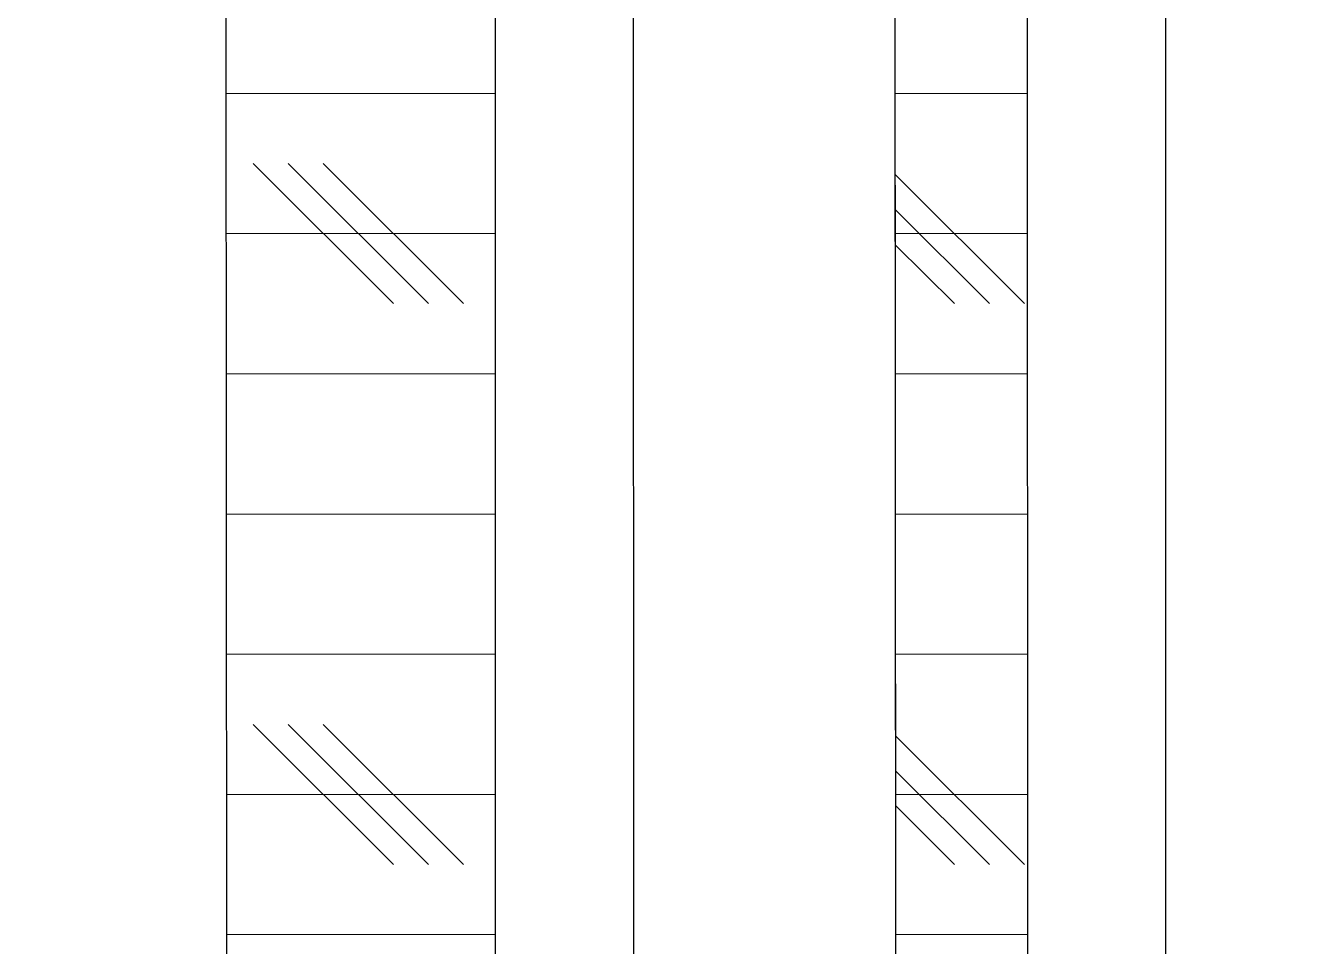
# Model space of a CAD drawing. Header units: inches. Extents: x -20.7 to 76.3, y -55.2 to 19.1.
# Drawn here: x 51.305 to 52.444, y -26.721 to -25.9 of the extents above; entities that cross this region are included whole.
import ezdxf

# ---------------------------------------------------------------- set-up
doc = ezdxf.new("R2010")
doc.units = ezdxf.units.IN
doc.header["$MEASUREMENT"] = 0
for name, color, linetype, lineweight in [('.ATI-HATCH', 7, 'Continuous', 0), ('G-ANNO-TTLB', 7, 'Continuous', 0), ('TYVEK', 7, 'Continuous', 0)]:
    doc.layers.add(name, color=color, linetype=linetype, lineweight=lineweight)

# ---------------------------------------------------------------- blocks, each defined once
blk = doc.blocks.new('Block_669')
at = {"layer": '.ATI-HATCH'}
for points, knots in [([(51.7238, -28.1199), (51.7238, -28.1199), (51.4854, -28.171), (51.4854, -28.171), (51.4854, -28.171), (51.483, -24.5881), (51.483, -24.5881), (51.483, -24.5881), (51.9545, -24.8585), (51.9545, -24.8585), (51.9545, -24.8585), (51.7241, -24.9948), (51.7241, -24.9948), (51.7241, -24.9948), (51.7238, -24.9946), (51.7238, -24.9946), (51.7238, -24.9946), (51.7238, -28.1199), (51.7238, -28.1199)], [0, 0, 0, 0, 1, 1, 1, 2, 2, 2, 3, 3, 3, 4, 4, 4, 5, 5, 5, 6, 6, 6, 6]), ([(52.1922, -28.0194), (52.1944, -28.0189), (52.1965, -28.0186), (52.1987, -28.0182), (52.1987, -28.0182), (52.198, -25.2666), (52.198, -25.2666), (52.198, -25.2666), (52.1983, -25.2667), (52.1983, -25.2667), (52.1983, -25.2667), (52.4288, -25.1305), (52.4288, -25.1305), (52.4288, -25.1305), (52.0796, -24.9302), (52.0796, -24.9302), (52.0796, -24.9302), (52.0818, -28.0431), (52.0818, -28.0431), (52.0818, -28.0431), (52.1922, -28.0194), (52.1922, -28.0194)], [0, 0, 0, 0, 1, 1, 1, 2, 2, 2, 3, 3, 3, 4, 4, 4, 5, 5, 5, 6, 6, 6, 7, 7, 7, 7])]:
    blk.add_open_spline(points, degree=3, knots=knots, dxfattribs=at)
at = {"layer": '.ATI-HATCH', "color": 8, "lineweight": 0, "true_color": 0x808080}
for points in [[(51.4839, -25.9604), (51.4839, -25.9604), (51.7238, -25.9604), (51.7238, -25.9604)], [(52.0803, -25.9604), (52.0803, -25.9604), (52.1982, -25.9604), (52.1982, -25.9604)], [(51.633, -26.1479), (51.633, -26.1479), (51.5079, -26.0229), (51.5079, -26.0229)], [(51.6642, -26.1479), (51.6642, -26.1479), (51.5392, -26.0229), (51.5392, -26.0229)], [(51.6955, -26.1479), (51.6955, -26.1479), (51.5704, -26.0229), (51.5704, -26.0229)], [(52.1956, -26.1479), (52.1956, -26.1479), (52.0804, -26.0327), (52.0804, -26.0327)], [(52.1644, -26.1479), (52.1644, -26.1479), (52.0804, -26.064), (52.0804, -26.064)], [(51.484, -26.0854), (51.484, -26.0854), (51.7238, -26.0854), (51.7238, -26.0854)], [(52.0804, -26.0854), (52.0804, -26.0854), (52.1982, -26.0854), (52.1982, -26.0854)], [(52.1331, -26.1479), (52.1331, -26.1479), (52.0804, -26.0953), (52.0804, -26.0953)], [(51.4841, -26.2105), (51.4841, -26.2105), (51.7238, -26.2105), (51.7238, -26.2105)], [(52.0805, -26.2105), (52.0805, -26.2105), (52.1983, -26.2105), (52.1983, -26.2105)], [(51.4842, -26.3355), (51.4842, -26.3355), (51.7238, -26.3355), (51.7238, -26.3355)], [(52.0806, -26.3355), (52.0806, -26.3355), (52.1983, -26.3355), (52.1983, -26.3355)], [(51.4843, -26.4605), (51.4843, -26.4605), (51.7238, -26.4605), (51.7238, -26.4605)], [(52.0807, -26.4605), (52.0807, -26.4605), (52.1983, -26.4605), (52.1983, -26.4605)], [(51.633, -26.6481), (51.633, -26.6481), (51.5079, -26.5231), (51.5079, -26.5231)], [(51.6642, -26.6481), (51.6642, -26.6481), (51.5392, -26.5231), (51.5392, -26.5231)], [(51.6955, -26.6481), (51.6955, -26.6481), (51.5704, -26.5231), (51.5704, -26.5231)], [(52.1956, -26.6481), (52.1956, -26.6481), (52.0807, -26.5332), (52.0807, -26.5332)], [(52.1644, -26.6481), (52.1644, -26.6481), (52.0807, -26.5645), (52.0807, -26.5645)], [(51.4844, -26.5856), (51.4844, -26.5856), (51.7238, -26.5856), (51.7238, -26.5856)], [(52.0808, -26.5856), (52.0808, -26.5856), (52.1984, -26.5856), (52.1984, -26.5856)], [(52.1331, -26.6481), (52.1331, -26.6481), (52.0808, -26.5957), (52.0808, -26.5957)], [(51.4844, -26.7106), (51.4844, -26.7106), (51.7238, -26.7106), (51.7238, -26.7106)], [(52.0808, -26.7106), (52.0808, -26.7106), (52.1984, -26.7106), (52.1984, -26.7106)]]:
    blk.add_open_spline(points, degree=3, dxfattribs=at)

msp = doc.modelspace()

# ---------------------------------------------------------------- hatches: boundary and pattern name
at = {"layer": 'G-ANNO-TTLB', "true_color": 0xff00ff, "transparency": 33554687}
h = msp.add_hatch(color=6, dxfattribs=at)
edge = h.paths.add_edge_path()
edge.add_spline(control_points=[(71.8573, -54.9456), (71.8573, -54.9456), (31.1572, -54.9456), (31.1572, -54.9456), (31.1572, -54.9456), (31.1572, -20.8103), (31.1572, -20.8103), (31.1572, -20.8103), (71.8573, -20.8103), (71.8573, -20.8103), (71.8573, -20.8103), (71.8573, -54.9456), (71.8573, -54.9456)], knot_values=[0, 0, 0, 0, 1, 1, 1, 2, 2, 2, 3, 3, 3, 4, 4, 4, 4], degree=3, periodic=0)
edge = h.paths.add_edge_path()
edge.add_spline(control_points=[(31.2823, -20.9353), (31.2823, -20.9353), (31.2823, -54.8205), (31.2823, -54.8205), (31.2823, -54.8205), (71.7322, -54.8205), (71.7322, -54.8205), (71.7322, -54.8205), (71.7322, -20.9353), (71.7322, -20.9353), (71.7322, -20.9353), (31.2823, -20.9353), (31.2823, -20.9353)], knot_values=[0, 0, 0, 0, 1, 1, 1, 2, 2, 2, 3, 3, 3, 4, 4, 4, 4], degree=3, periodic=0)
edge.add_line((31.2823, -20.9353), (31.2823, -20.9353))

# ---------------------------------------------------------------- linework, layer by layer
at = {"layer": 'G-ANNO-TTLB'}
for points in [[(71.8573, -54.9456), (71.8573, -54.9456), (31.1572, -54.9456), (31.1572, -54.9456), (31.1572, -54.9456), (31.1572, -20.8103), (31.1572, -20.8103), (31.1572, -20.8103), (71.8573, -20.8103), (71.8573, -20.8103), (71.8573, -20.8103), (71.8573, -54.9456), (71.8573, -54.9456)], [(31.2823, -20.9353), (31.2823, -20.9353), (31.2823, -54.8205), (31.2823, -54.8205), (31.2823, -54.8205), (71.7322, -54.8205), (71.7322, -54.8205), (71.7322, -54.8205), (71.7322, -20.9353), (71.7322, -20.9353), (71.7322, -20.9353), (31.2823, -20.9353), (31.2823, -20.9353)]]:
    msp.add_open_spline(points, degree=3, knots=[0, 0, 0, 0, 1, 1, 1, 2, 2, 2, 3, 3, 3, 4, 4, 4, 4], dxfattribs=at)
at = {"layer": 'TYVEK', "color": 33, "lineweight": 25, "true_color": 0xcc9966}
for p, q in [((51.4854, -28.171), (51.483, -24.5877)), ((52.0818, -28.0431), (52.0796, -24.9301)), ((51.7238, -24.9949), (51.7238, -28.1199)), ((51.8463, -25.0651), (51.8476, -28.0933)), ((52.198, -25.2669), (52.1987, -28.0182)), ((52.3215, -25.3297), (52.3215, -26.8228))]:
    msp.add_line(p, q, dxfattribs=at)

# ---------------------------------------------------------------- block references
at = {"layer": '.ATI-HATCH'}
msp.add_blockref('Block_669', (0, 0), dxfattribs=at)

doc.saveas('drawing.dxf')
